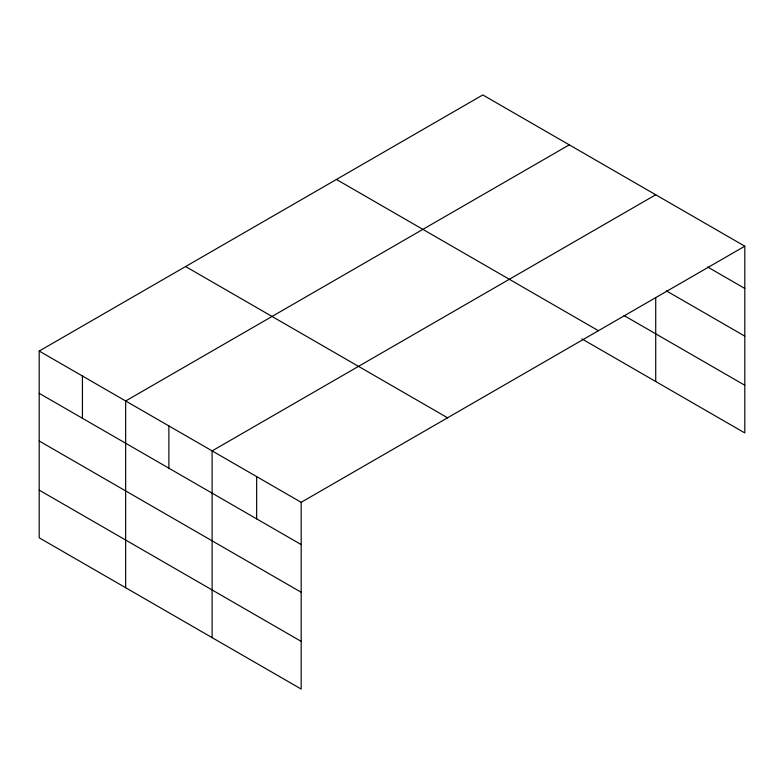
<?xml version="1.0" encoding="UTF-8"?>
<svg xmlns="http://www.w3.org/2000/svg" width="784" height="784" viewBox="0 0 784 784"><rect width="100%" height="100%" fill="white"/><g stroke="black" fill="none" stroke-linecap="round" stroke-linejoin="round"><path stroke-width="1.18" d="M744.8 246.196L482.817 94.942L39.2 351.056L39.2 537.804L301.183 689.058L301.183 502.309L744.8 246.196L744.8 432.944L581.924 338.904M569.272 144.854L125.656 400.977L125.656 587.716M655.728 194.765L212.111 450.888L212.111 637.637M707.687 267.03L744.8 288.453M666.331 290.835L744.8 336.14M624.093 315.57L744.8 385.258M336.424 179.458L598.408 330.711M185.592 266.54L447.576 417.794M39.2 351.056L301.183 502.309M39.2 393.323L301.183 544.576M39.2 441L301.183 592.253M39.2 490.127L301.183 641.381M655.728 297.891L655.728 381.514M256.652 476.603L256.652 518.861M168.883 425.928L168.883 468.195M82.428 376.016L82.428 418.274"/></g></svg>
